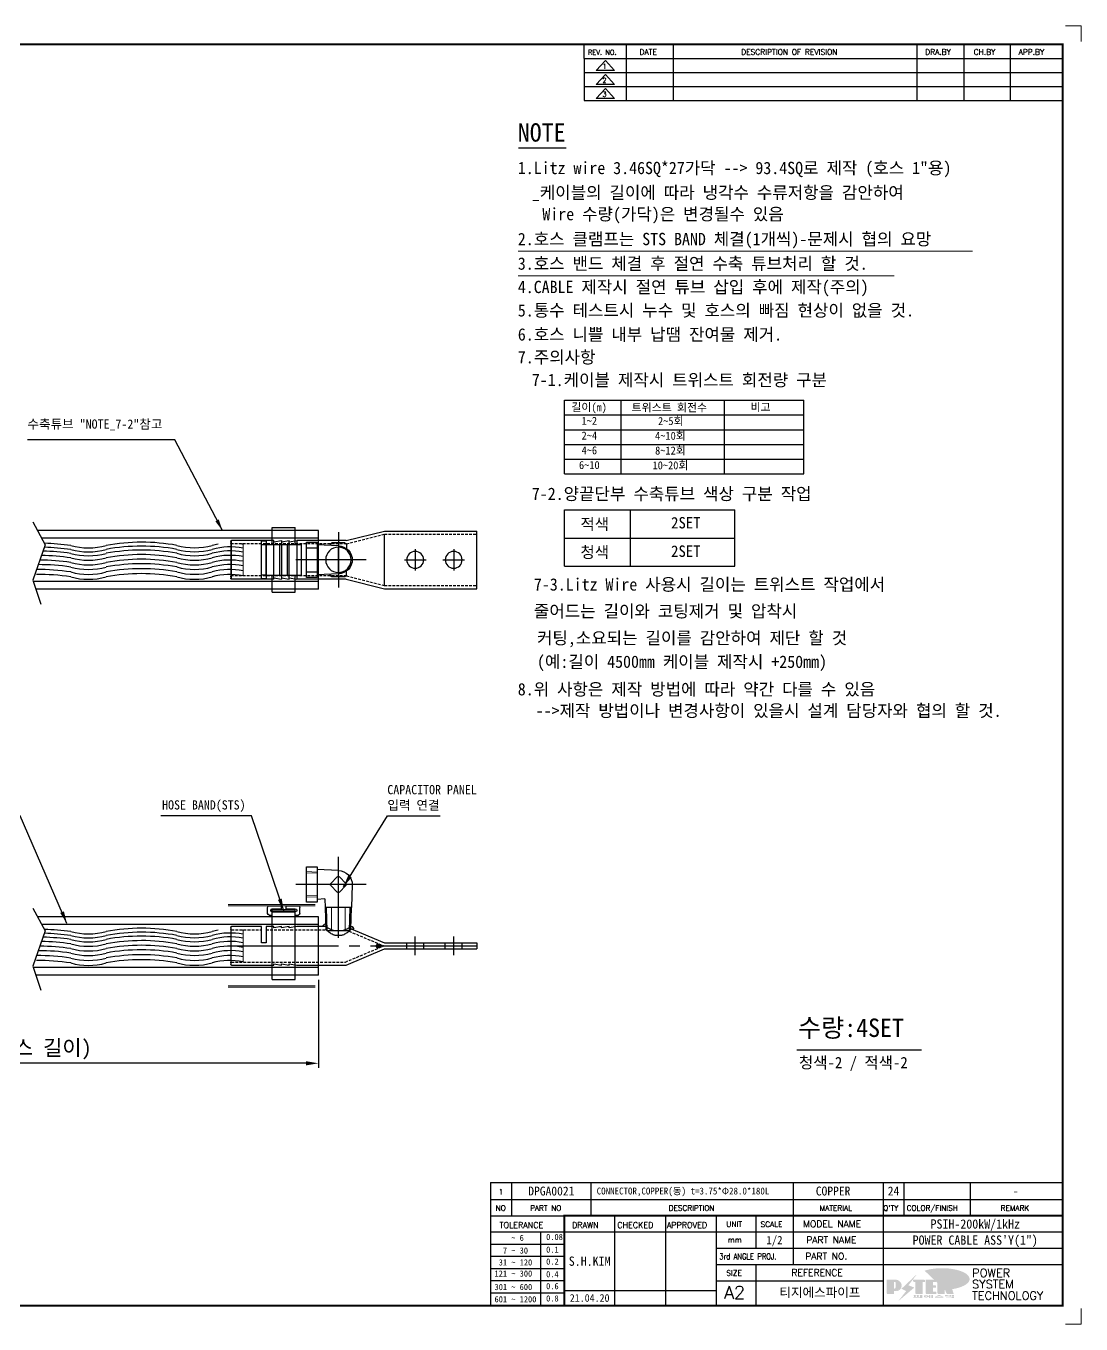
# Model space of a CAD drawing. Header units: millimetres. Extents: x 4969 to 37601, y -771 to 6478.
# Drawn here: x 36915 to 37601, y -771 to 73 of the extents above; entities that cross this region are included whole.
import ezdxf
from ezdxf.enums import TextEntityAlignment as Align

# ---------------------------------------------------------------- set-up
doc = ezdxf.new("R2010")
doc.units = ezdxf.units.MM
doc.header["$LTSCALE"] = 7
doc.header["$MEASUREMENT"] = 0
for name, pattern in [('CENTER1', [13, 10, -1, 1, -1]), ('HIDDEN', [0.375, 0.25, -0.125]), ('HIDDEN2', [4.7625, 3.175, -1.5875]), ('HIDDENX2', [19.05, 12.7, -6.35])]:
    doc.linetypes.add(name, pattern=pattern)
doc.layers.get('0').update_dxf_attribs({"linetype": 'CONTINUOUS'})
doc.layers.get('Defpoints').update_dxf_attribs({"linetype": 'CONTINUOUS'})
for name, color, linetype in [('______', 7, 'CONTINUOUS'), ('CENTER', 1, 'CENTER1'), ('FORMAT-1', 7, 'CONTINUOUS'), ('line', 3, 'CONTINUOUS'), ('THIN', 3, 'CONTINUOUS')]:
    doc.layers.add(name, color=color, linetype=linetype)
doc.styles.add('HAN', font='')
doc.styles.add('RC', font='ROMANC.SHX')
doc.styles.add('ROMANT', font='romant')
doc.styles.add('RT', font='ROMANT.SHX', dxfattribs={"oblique": 15})
doc.styles.get("Standard").update_dxf_attribs({"font": 'ISOCP'})
doc.styles.get('HAN').set_extended_font_data('GulimChe')
doc.dimstyles.new('PS-3', dxfattribs={"dimscale": 3, "dimtxt": 3.2, "dimasz": 2.5, "dimexe": 2, "dimexo": 2.5, "dimgap": 2, "dimtad": 1, "dimtoh": 1, "dimrnd": 0.05, "dimzin": 12, "dimdsep": 46, "dimtxsty": 'Standard', "dimcen": 0, "dimclrt": 2, "dimazin": 3, "dimtfac": 1, "dimtofl": 0, "dimtmove": 0, "dimatfit": 3, "dimfxl": 0, "dimtolj": 1, "dimtzin": 0, "dimarcsym": 0})
doc.dimstyles.new('PSTEK-3', dxfattribs={"dimtxt": 10, "dimasz": 8, "dimexe": 3, "dimexo": 3, "dimgap": 2.5, "dimtad": 1, "dimtoh": 1, "dimdec": 1, "dimrnd": 0.005, "dimdsep": 46, "dimtxsty": 'Standard', "dimcen": 0, "dimclrt": 3, "dimadec": 1, "dimazin": 2, "dimtfac": 1, "dimtdec": 1, "dimtofl": 0, "dimtmove": 0, "dimatfit": 3, "dimfxl": 0, "dimtolj": 1, "dimtzin": 0, "dimarcsym": 0})

# ---------------------------------------------------------------- blocks, each defined once
blk = doc.blocks.new('re2')
at = {"color": 180}
for p, q in [((0, 0), (0, -4.55)), ((6.87, -0.64), (3.86, -3.91)), ((9.88, -3.91), (3.86, -3.91)), ((6.87, -0.64), (9.88, -3.91)), ((13.74, -4.55), (13.74, 0)), ((28.97, -4.55), (28.97, 0)), ((108.25, -4.55), (108.25, 0)), ((123.49, -4.55), (123.49, 0)), ((138.64, -4.55), (138.64, 0)), ((0, -4.55), (155.53, -4.55))]:
    blk.add_line(p, q, dxfattribs=at)
at = {"color": 2, "style": 'RC', "oblique": 15}
blk.add_attdef('REV.NO', text='', height=1.56, dxfattribs=at).set_placement((6.59, -2.56), align=Align.MIDDLE_CENTER)
blk.add_attdef('-1', text='', height=1.56, dxfattribs=at).set_placement((9.37, -1.66), align=Align.MIDDLE_LEFT)
at = {"color": 2, "style": 'HAN'}
for tag, p in [('REV.-DATE', (21.36, -2.28)), ('DRA.BY', (115.87, -2.28)), ('CH.BY', (131.07, -2.28)), ('APP.BY', (147.09, -2.28))]:
    blk.add_attdef(tag, text='', height=2.5, dxfattribs=at).set_placement(p, align=Align.MIDDLE_CENTER)
blk.add_attdef('DESCRIPTION-OF-REVISION', text='', height=2.5, dxfattribs=at).set_placement((31.61, -2.28), align=Align.MIDDLE_LEFT)
blk = doc.blocks.new('new LOGO')
at = {"layer": 'line'}
h = blk.add_hatch(color=1, dxfattribs=at)
h.paths.add_polyline_path([(41.5, 16.4), (54.3, 16.4, 1), (54.3, 82.9), (0, 82.9), (0, -0.1), (41.5, -0.1)])
h.paths.add_polyline_path([(41.5, 27.9), (41.5, 71.9), (43.6, 71.9, -0.414214), (54.6, 60.9), (54.6, 38.9, -0.414214), (43.6, 27.9)], flags=16)
h.paths.add_polyline_path([(214.7, 71.9), (227.5, 71.9), (227.5, 82.9), (159.7, 82.9), (159.7, 71.9), (172.5, 71.9), (172.5, -0.1), (214.7, -0.1)])
h.paths.add_polyline_path([(276, 37.4), (294.8, 37.4), (294.8, 49.1), (276, 49.1), (276, 71.9), (294.8, 71.9), (294.8, 82.9), (234.5, 82.9), (234.5, -0.1), (297, -0.1), (297, 10.9), (276, 10.9)])
h.paths.add_polyline_path([(347.2, 35.2), (359.7, -0.1), (400.5, -0.1), (379.6, 66.8), (399.7, 82.9), (380.6, 82.9), (347.2, 61.6), (347.2, 82.9), (305.5, 82.9), (305.5, -0.1), (347.2, -0.1)])
h = blk.add_hatch(color=250, dxfattribs=at)
h.paths.add_polyline_path([(44.5, 69.4), (46.6, 69.4, -0.129793), (52, 68, 0.221832), (43.6, 71.9), (41.5, 71.9), (41.5, 27.9), (43.6, 27.9, 0.02048), (44.5, 28)], flags=17)
h.paths.add_polyline_path([(44.5, 13.9), (57.3, 13.9, 0.72362), (77.1, 73.9, -0.679777), (54.3, 16.4), (41.5, 16.4), (41.5, -0.1), (3, -0.1), (3, -2.6), (44.5, -2.6)])
h.paths.add_polyline_path([(117.9, 14.2), (71.5, -44.4), (77.1, -39.6), (120.8, 15.6), (92, 28.9), (173.3, 106), (177.5, 111.4), (89.1, 27.6)])
h.paths.add_polyline_path([(162.7, 71.9), (162.7, 69.4), (172.5, 69.4), (172.5, 71.9)], flags=17)
h.paths.add_polyline_path([(217.7, 69.4), (230.5, 69.4), (230.5, 80.4), (227.5, 80.4), (227.5, 71.9), (214.7, 71.9), (214.7, -0.1), (175.5, -0.1), (175.5, -2.6), (217.7, -2.6)])
h.paths.add_polyline_path([(297.8, 46.6), (294.8, 46.6), (294.8, 37.4), (276, 37.4), (276, 10.9), (279, 10.9), (279, 34.9), (297.8, 34.9)])
h.paths.add_polyline_path([(300, 8.4), (297, 8.4), (297, -0.1), (237.5, -0.1), (237.5, -2.6), (300, -2.6)])
h.paths.add_polyline_path([(297.8, 80.4), (294.8, 80.4), (294.8, 71.9), (276, 71.9), (276, 49.1), (279, 49.1), (279, 69.4), (297.8, 69.4)])
h.paths.add_polyline_path([(350.2, 80.4), (347.2, 80.4), (347.2, 61.6), (350.2, 63.5)])
h.paths.add_polyline_path([(350.2, 26.7), (347.2, 35.2), (347.2, -0.1), (308.5, -0.1), (308.5, -2.6), (350.2, -2.6)])
h.paths.add_polyline_path([(402.7, 80.4), (396.5, 80.4), (379.6, 66.8), (400.5, -0.1), (361.8, -0.1), (362.7, -2.6), (403.5, -2.6), (382.6, 64.3)])
blk.add_hatch(color=5, dxfattribs=at).paths.add_polyline_path([(166.3, 35), (131, 49), (180.4, 112.7), (92, 28.9), (120.8, 15.6), (74.4, -43)])
h = blk.add_hatch(color=253, dxfattribs=at)
edge = h.paths.add_edge_path()
edge.add_ellipse((333.9, 86.4), major_axis=(-165.9, 0), ratio=0.39426, start_angle=111.51268, end_angle=334.46902)
edge.add_ellipse((314.1, 81.2), major_axis=(-153.7, 0), ratio=0.40699, start_angle=121.30662, end_angle=327.74369, ccw=False)
edge.add_line((394, 27.8), (394.7, 25.6))
h = blk.add_hatch(color=250, dxfattribs=at)
edge = h.paths.add_edge_path()
edge.add_ellipse((237.8, -17.6), major_axis=(-14.3, 0), ratio=0.526336, start_angle=192.2456, end_angle=269.07481)
edge.add_line((238.1, -10.1), (237.6, -10.1))
edge.add_ellipse((237.8, -17.6), major_axis=(-14.3, 0), ratio=0.526336, start_angle=270.92519, end_angle=449.07481)
edge.add_line((237.6, -25.1), (238.1, -25.1))
edge.add_ellipse((237.8, -17.6), major_axis=(-14.3, 0), ratio=0.526336, start_angle=450.92519, end_angle=527.7544)
edge.add_line((251.7, -19.2), (254.1, -19.2))
edge.add_line((254.1, -19.2), (254.1, -27.1))
edge.add_line((254.1, -27.1), (263.1, -27.1))
edge.add_line((263.1, -27.1), (263.1, -10.1))
edge.add_line((263.1, -10.1), (254.1, -10.1))
edge.add_line((254.1, -10.1), (254.1, -16))
edge.add_line((254.1, -16), (251.7, -16))
h.paths.add_polyline_path([(241, -16.4), (241, -18.7, -1), (234.4, -18.7), (234.4, -16.4, -1)], flags=16)
h.paths.add_polyline_path([(278.2, -10.1), (268.1, -10.1), (268.1, -27.1), (278.2, -27.1)])
h.paths.add_polyline_path([(310.3, -10.1), (310.3, -11.1, -0.157169), (289.3, -17.5), (294, -19.9, 0.128407), (316.3, -15.9, 0.128407), (338.6, -19.9), (343.3, -17.5, -0.157169), (322.2, -11.1), (322.2, -10.1)])
h.paths.add_polyline_path([(342.1, -25.1), (342.1, -22.3), (290.4, -22.3), (290.4, -25.1)])
h.paths.add_polyline_path([(352, -10.1), (352, -16.2, 0.414214), (354, -18.2), (378.7, -18.2), (378.7, -19.6), (390.2, -19.6), (390.2, -10.1), (378.7, -10.1), (378.7, -13.6), (374.7, -13.6), (374.7, -15.1), (378.7, -15.1), (378.7, -16.2), (364.7, -16.2), (364.7, -15.1), (371.2, -15.1), (371.2, -13.6), (364.7, -13.6), (364.7, -12.6), (374.7, -12.6), (374.7, -10.1)])
h.paths.add_polyline_path([(393.8, -10.1), (393.8, -19.6), (405, -19.6), (405, -10.1)])
h.paths.add_polyline_path([(405, -27.1), (405, -20.9), (356.8, -20.9), (356.8, -23), (391.8, -23), (391.8, -27.1)])
h.paths.add_polyline_path([(200.4, -10.1), (200.4, -22.3), (193.2, -22.3), (193.2, -12.6), (196.6, -12.6), (196.6, -10.1), (161, -10.1), (161, -12.6), (164.5, -12.6), (164.5, -22.3), (161, -22.3), (161, -25.1), (200.4, -25.1), (200.4, -27.1), (213.9, -27.1), (213.9, -10.1)])
h.paths.add_polyline_path([(182, -12.6), (175.6, -12.6), (175.6, -22.3), (182, -22.3)], flags=17)
blk = doc.blocks.new('format-2')
at = {"color": 3, "lineweight": 9}
for p, q in [((604, 422), (609, 422)), ((609, 417), (609, 422)), ((609, 5), (609, 0)), ((604, 0), (609, 0))]:
    blk.add_line(p, q, dxfattribs=at)
at = {"color": 180}
for p, q in [((447.47, 411.45), (447.47, 416)), ((461.21, 411.45), (461.21, 416)), ((476.44, 411.45), (476.44, 416)), ((555.72, 411.45), (555.72, 416)), ((570.95, 411.45), (570.95, 416)), ((586.11, 411.45), (586.11, 416)), ((447.47, 411.45), (603, 411.45)), ((417, 40.49), (603, 40.49)), ((417, 40.49), (417, 6)), ((423.79, 40.49), (423.79, 35.21)), ((449.74, 35.21), (449.74, 40.49)), ((515.4, 40.49), (515.4, 35.21)), ((544.61, 40.49), (544.61, 35.21)), ((551.43, 40.49), (551.43, 35.21)), ((572.98, 40.49), (572.98, 35.21)), ((417, 35.21), (440.98, 35.21)), ((457.46, 6), (457.46, 35.21)), ((473.95, 6), (473.95, 35.21)), ((490.44, 6), (490.44, 35.21)), ((503.22, 35.21), (503.22, 24.65)), ((515.4, 35.21), (515.4, 19.37)), ((544.61, 35.21), (544.61, 6)), ((417, 29.93), (440.98, 29.93)), ((433.39, 6.23), (433.39, 29.93)), ((440.98, 29.93), (603, 29.93)), ((417, 25.98), (440.98, 25.98)), ((417, 22.03), (440.98, 22.03)), ((490.44, 24.65), (603, 24.65)), ((417, 18.08), (440.98, 18.08)), ((490.44, 19.37), (603, 19.37)), ((503.22, 19.37), (503.22, 6)), ((417, 14.13), (440.98, 14.13)), ((490.44, 14.09), (544.61, 14.09)), ((417, 10.18), (440.98, 10.18)), ((440.98, 10.95), (490.44, 10.95))]:
    blk.add_line(p, q, dxfattribs=at)
at = {"color": 7, "const_width": 0.7}
blk.add_lwpolyline([(440.98, 6), (440.98, 35.21), (603, 35.21)], dxfattribs=at)
at = {"layer": 'FORMAT-1', "color": 7, "const_width": 0.7}
blk.add_lwpolyline([(18, 6), (18, 416), (603, 416), (603, 6)], close=True, dxfattribs=at)
at = {"xscale": 0.05400000000008731, "yscale": 0.05400000000008731, "zscale": 0.05400000000008731}
blk.add_blockref('new LOGO', (545.79, 9.96), dxfattribs=at)
at = {"color": 2}
for s, height, style, p in [('REV. NO.', 1.56, 'RC', (448.73, 412.65)), ('DATE', 1.788, 'RC', (465.45, 412.64)), ('DESCRIPTION OF REVISION', 1.7875, 'RC', (498.48, 412.64)), ('DRA.BY', 1.788, 'RC', (558.33, 412.64)), ('CH.BY', 1.788, 'RC', (574.09, 412.64)), ('APP.BY', 1.788, 'RC', (588.68, 412.64)), ('NO', 1.742, 'RC', (418.66, 36.83)), ('PART NO', 1.742, 'RC', (429.86, 36.83)), ('DESCRIPTION', 1.7424, 'RC', (474.93, 36.83)), ('MATERIAL', 1.742, 'RC', (524.02, 36.83)), ("Q'TY", 1.742, 'RC', (544.67, 36.83)), ('COLOR/FINISH', 1.7424, 'RC', (552.3, 36.83)), ('REMARK', 1.742, 'RC', (582.87, 36.83)), (' TOLERANCE', 1.9, 'RC', (418.61, 31.22)), ('DRAWN', 1.9, 'RC', (443.5, 31.22)), ('CHECKED', 1.9, 'RC', (458.21, 31.22)), ('APPROVED', 1.9, 'RC', (474.3, 31.22)), ('UNIT', 1.742, 'RC', (493.69, 31.55)), ('SCALE', 1.742, 'RC', (504.82, 31.55)), ('MODEL NAME', 2.178, 'RC', (518.62, 31.46)), ('    ~ 6', 2, 'HAN', (418.3, 27.03)), ('0.08', 2, 'HAN', (435.07, 27.31)), ('mm', 1.742, 'RC', (494.17, 26.56)), ('PART NAME', 2.178, 'RC', (519.67, 26.24)), ('  7 ~ 30', 2, 'HAN', (418.3, 22.91)), ('0.1', 2, 'HAN', (435.07, 23.2)), ('0.2', 2, 'HAN', (435.07, 19.32)), ('PART NO.', 2.178, 'RC', (519.34, 20.96)), ('121 ~ 300', 2, 'HAN', (418.3, 15.42)), (' 31 ~ 120', 2, 'HAN', (418.3, 19.04)), ('0.4', 2, 'HAN', (435.07, 15.2)), ('SIZE', 1.742, 'RC', (493.69, 15.72)), ('REFERENCE', 2.178, 'RC', (514.84, 15.61)), ('301 ~ 600', 2, 'HAN', (418.3, 11.04)), ('0.6', 2, 'HAN', (435.07, 11.32)), ('601 ~ 1200', 2, 'HAN', (418.3, 7.05)), ('0.8', 2, 'HAN', (435.07, 7.33))]:
    blk.add_text(s, height=height, dxfattribs=dict(at, style=style)).set_placement(p)
at = {"color": 2, "style": 'RC', "width": 0.8}
blk.add_text('3rd ANGLE PROJ.', height=2, dxfattribs=at).set_placement((491.37, 20.97))
at = {"style": 'ROMANT'}
for s, p in [('POWER', (573.59, 15.27)), ('SYSTEM', (573.59, 11.63)), ('TECHNOLOGY', (573.59, 7.87))]:
    blk.add_text(s, height=2.7, dxfattribs=at).set_placement(p)
at = {"color": 2, "lineweight": 30, "style": 'RC'}
blk.add_text('A2', height=4.182, dxfattribs=at).set_placement((492.93, 8.17))
at = {"style": 'HAN'}
for tag, height, p in [('MODEL-NAME', 3, (574.6, 32.53)), ('SCALE', 2.7, (509.31, 27.29)), ('PART-NAME', 3, (574.6, 27.29)), ('DRA-BY', 3, (449.22, 20.44)), ('CH-BY', 3, (465.71, 20.44)), ('APP-BY', 3, (482.2, 20.44)), ('PART-NO', 3, (574.6, 22.01)), ('DRA-DATE', 2.5, (449.22, 8.48)), ('CH-DATE', 2.5, (465.71, 8.48)), ('APP-DATE', 2.5, (482.2, 8.48)), ('관련업체명', 3, (524.09, 10.29))]:
    blk.add_attdef(tag, text='', height=height, dxfattribs=at).set_placement(p, align=Align.MIDDLE_CENTER)
blk = doc.blocks.new('*D195')
at = {"color": 0, "lineweight": -2}
for p, q in [((36696.11, -546.67), (36696.11, -604.02)), ((37105.17, -546.67), (37105.17, -604.02)), ((37097.17, -601.02), (36704.11, -601.02))]:
    blk.add_line(p, q, dxfattribs=at)
at = {"color": 0}
for points in [[(36704.11, -599.68), (36704.11, -602.35), (36696.11, -601.02)], [(37097.17, -599.68), (37097.17, -602.35), (37105.17, -601.02)]]:
    blk.add_solid(points, dxfattribs=at)
at = {"layer": 'Defpoints', "color": 0}
for p in [(36696.11, -543.67), (37105.17, -543.67), (36696.11, -601.02)]:
    blk.add_point(p, dxfattribs=at)
at = {"color": 2, "insert": (36903.14, -592.23), "char_height": 10, "attachment_point": 5}
blk.add_mtext('\\A1;2500MM({\\fGulimChe|b0|i0|c129|p49;호스 길이)}', dxfattribs=at)
blk = doc.blocks.new('4EWTW4S5EYVRD5Y')
for p, q in [((1901.73, -2275.85), (1901.73, -2264.85)), ((1916.73, -2264.85), (1901.73, -2264.85)), ((1916.73, -2275.85), (1916.73, -2264.85)), ((1897.73, -2295.85), (1897.73, -2275.85)), ((1920.73, -2275.85), (1897.73, -2275.85)), ((1906.73, -2295.85), (1906.73, -2275.85)), ((1911.73, -2295.85), (1911.73, -2275.85)), ((1920.73, -2295.85), (1920.73, -2275.85)), ((1920.73, -2295.85), (1897.73, -2295.85)), ((1901.73, -2306.85), (1901.73, -2295.85)), ((1916.73, -2306.85), (1916.73, -2295.85)), ((1916.73, -2306.85), (1901.73, -2306.85))]:
    blk.add_line(p, q)
blk = doc.blocks.new('3ARC3A4TRC3E4T')
for p, q in [((1898.73, -2403.85), (1898.73, -2399.85)), ((1907.73, -2398.85), (1899.73, -2398.85)), ((1901.73, -2404.85), (1899.73, -2404.85)), ((1900.73, -2401.85), (1900.73, -2401.85)), ((1907.73, -2400.85), (1901.73, -2400.85)), ((1916.73, -2401.35), (1901.73, -2401.35)), ((1901.73, -2402.35), (1901.73, -2401.35)), ((1916.73, -2402.35), (1901.73, -2402.35)), ((1916.73, -2402.85), (1901.73, -2402.85)), ((1901.73, -2404.85), (1901.73, -2402.85)), ((1901.73, -2446.85), (1901.73, -2404.85)), ((1907.73, -2400.85), (1907.73, -2398.85)), ((1918.73, -2398.85), (1910.73, -2398.85)), ((1910.73, -2400.85), (1910.73, -2398.85)), ((1916.73, -2400.85), (1910.73, -2400.85)), ((1916.73, -2402.35), (1916.73, -2401.35)), ((1916.73, -2404.85), (1916.73, -2402.85)), ((1916.73, -2446.85), (1916.73, -2404.85)), ((1918.73, -2404.85), (1916.73, -2404.85)), ((1917.73, -2401.85), (1917.73, -2401.85)), ((1919.73, -2403.85), (1919.73, -2399.85)), ((1916.73, -2446.85), (1901.73, -2446.85))]:
    blk.add_line(p, q)
for centre, start, end in [((1899.73, -2399.85), 90, 180), ((1899.73, -2403.85), 180, 270), ((1901.73, -2401.85), 90, 180), ((1901.73, -2401.85), 180, 270), ((1916.73, -2401.85), 0, 90), ((1916.73, -2401.85), 270, 0), ((1918.73, -2399.85), 0, 90), ((1918.73, -2403.85), 270, 0)]:
    blk.add_arc(centre, 1, start, end)
blk = doc.blocks.new('no2')
at = {"color": 180}
for p, q in [((0, 5.5), (0, 0)), ((0, 5.5), (186, 5.5)), ((6.79, 5.5), (6.79, 0)), ((32.74, 0.11), (32.74, 5.5)), ((98.4, 5.5), (98.4, 0)), ((127.61, 5.5), (127.61, 0)), ((134.43, 5.5), (134.43, 0)), ((155.98, 5.5), (155.98, 0))]:
    blk.add_line(p, q, dxfattribs=at)
at = {"color": 2, "style": 'HAN'}
for tag, p in [('PART-NO', (19.76, 2.75)), ("Q'TY", (131.02, 2.75)), ('COLOR/FINISH', (145.2, 2.75)), ('MATERIAL', (111.38, 2.75)), ('REMARK', (170.76, 2.75))]:
    blk.add_attdef(tag, text='', height=2.9, dxfattribs=at).set_placement(p, align=Align.MIDDLE_CENTER)
blk.add_attdef('DESCRIPTION', text='', height=2.9, dxfattribs=at).set_placement((34.51, 2.75), align=Align.MIDDLE_LEFT)
at = {"color": 2, "style": 'RT', "oblique": 15}
blk.add_attdef('NO', text='', height=1.74, dxfattribs=at).set_placement((3.38, 2.51), align=Align.MIDDLE_CENTER)
blk = doc.blocks.new('A$C4E333BA4')
at = {"color": 1, "linetype": 'CENTER1'}
for p, q in [((0, 17.97), (0, -17.97)), ((-17.97, 0), (27.64, 0))]:
    blk.add_line(p, q, dxfattribs=at)
at = {"color": 2, "linetype": 'HIDDEN2', "lineweight": 0}
for p, q in [((20.69, 8.33), (13.69, 8.11)), ((20.69, 7.47), (13.69, 7.26)), ((20.69, -7.48), (13.69, -7.26)), ((20.69, -8.33), (13.69, -8.11))]:
    blk.add_line(p, q, dxfattribs=at)
at = {"layer": '______', "color": 30}
for p, q in [((-5.24, 10), (-5.24, 7.32)), ((-4.24, 11), (4.24, 11)), ((0, 9), (13.69, 9.66)), ((5.24, 10), (5.24, 9.25)), ((-5.24, -10), (-5.24, -7.32)), ((-4.24, -11), (4.24, -11)), ((0, -9), (13.69, -9.66)), ((5.24, -10), (5.24, -9.25))]:
    blk.add_line(p, q, dxfattribs=at)
blk.add_lwpolyline([(20.69, -11.5), (20.69, 11.5), (13.69, 11.5), (13.69, -11.5)], close=True, dxfattribs=at)
for centre, radius, start, end in [((0, 0), 9, 90, 182.29744), ((-4.24, 10), 1, 90, 180), ((4.24, 10), 1, 0, 90), ((0, 0), 9, 177.70256, 270), ((-4.24, -10), 1, 180, 270), ((4.24, -10), 1, 270, 0)]:
    blk.add_arc(centre, radius, start, end, dxfattribs=at)
blk = doc.blocks.new('A$C1FE90A1E')
at = {"color": 6}
for p, q in [((-15, -18.75), (-15, 18.75)), ((45, 18.75), (-15, 18.75)), ((70, 12.5), (45, 18.75)), ((45, -16.75), (45, 16.75)), ((70, 12.5), (102, 12.5)), ((102, 12.5), (102, -12.5)), ((107, 11.75), (102, 12.5)), ((107, -12.5), (107, 12.5)), ((112, 11.75), (107, 12.5)), ((117, 11.75), (112, 12.5)), ((112, 12.5), (112, -12.5)), ((117, -12.5), (117, 12.5)), ((117, 12.5), (144.5, 12.5)), ((122, 12.05), (122, -12.05)), ((122, 12.05), (125, 12.05)), ((125, 9.92), (122, 9.92)), ((125, -12.05), (125, 12.05)), ((144.5, -12.5), (144.5, 12.5)), ((145, 12), (145, -12)), ((70, -12.5), (45, -18.75)), ((70, -12.5), (102, -12.5)), ((107, -11.75), (102, -12.5)), ((112, -11.75), (107, -12.5)), ((117, -11.75), (112, -12.5)), ((117, -12.5), (144.5, -12.5)), ((122, -9.92), (125, -9.92)), ((125, -12.05), (122, -12.05)), ((45, -18.75), (-15, -18.75))]:
    blk.add_line(p, q, dxfattribs=at)
at = {"color": 2, "linetype": 'HIDDEN'}
for p, q in [((45, 16.75), (-15, 16.75)), ((69.75, 10.5), (45, 16.75)), ((69.75, 10.5), (144.5, 10.5)), ((45, -16.75), (-15, -16.75)), ((69.75, -10.5), (45, -16.75)), ((69.75, -10.5), (144.5, -10.5))]:
    blk.add_line(p, q, dxfattribs=at)
at = {"color": 1, "linetype": 'CENTER1'}
for p, q in [((7, 0), (-7, 0)), ((0, 7), (0, -7)), ((32, 0), (18, 0)), ((25, 7), (25, -7)), ((75, -8), (75, 8)), ((67, 0), (83, 0))]:
    blk.add_line(p, q, dxfattribs=at)
at = {"color": 6}
for centre, radius in [((0, 0), 5.5), ((25, 0), 5.5), ((75, 0), 8.25)]:
    blk.add_circle(centre, radius, dxfattribs=at)
for centre, start, end in [((144.5, 12), 0, 90), ((144.5, 11), 270, 0), ((144.5, -11), 0, 90), ((144.5, -12), 270, 0)]:
    blk.add_arc(centre, 0.5, start, end, dxfattribs=at)
blk.add_blockref('A$C4E333BA4', (75, 0))
blk = doc.blocks.new('A$C6DE16E48')
at = {"color": 1, "linetype": 'CENTER1'}
for p, q in [((0, -4.66), (0, 47.97)), ((-17.97, 30), (27.62, 30))]:
    blk.add_line(p, q, dxfattribs=at)
at = {"color": 2, "linetype": 'HIDDEN2', "lineweight": 0}
for p, q in [((20.69, 38.33), (13.69, 38.11)), ((20.69, 37.47), (13.69, 37.26)), ((20.69, 22.52), (13.69, 22.74)), ((20.69, 21.67), (13.69, 21.89)), ((-4.5, 0), (-4.5, 15)), ((4.5, 0), (4.5, 15))]:
    blk.add_line(p, q, dxfattribs=at)
at = {"layer": '______', "color": 30}
for p, q in [((0, 39), (13.69, 39.66)), ((-9, 30), (-8.54, 15)), ((8.71, 20.58), (8.54, 15)), ((8.71, 20.58), (13.69, 20.34)), ((-8.54, 15), (8.54, 15)), ((-7.67, 14.5), (-8.52, 14.5)), ((7.67, 14.5), (8.52, 14.5))]:
    blk.add_line(p, q, dxfattribs=at)
blk.add_lwpolyline([(4.95, 30.71), (0.71, 34.95, 0.414214), (-0.71, 34.95), (-4.95, 30.71, 0.414214), (-4.95, 29.29), (-0.71, 25.05, 0.414214), (0.71, 25.05), (4.95, 29.29, 0.414214)], format="xyb", close=True, dxfattribs=at)
blk.add_lwpolyline([(20.69, 18.5), (20.69, 41.5), (13.69, 41.5), (13.69, 18.5)], close=True, dxfattribs=at)
blk.add_lwpolyline([(8.54, 15), (8.16, 0.88), (7.28, 0), (-7.28, 0), (-8.16, 0.88), (-8.54, 15)], dxfattribs=at)
blk.add_arc((0, 30), 9, 90, 182.29744, dxfattribs=at)
at = {"layer": 'CENTER'}
blk.add_line((0, -0.27), (0, 15), dxfattribs=at)
at = {"layer": 'THIN'}
for points in [[(-7.28, 0), (-7.67, 14.5), (-8.54, 15)], [(7.28, 0), (7.67, 14.5), (8.54, 15)]]:
    blk.add_lwpolyline(points, dxfattribs=at)
blk = doc.blocks.new('A$C36347034')
h = blk.add_hatch(color=256)
h.dxf.hatch_style = 1
h.paths.add_polyline_path([(83.25, 16.27), (83.21, 14.5), (84.97, 14.5, 0.406381)])
h.paths.add_polyline_path([(66.79, 14.73, 0.527496), (65.39, 12.56), (66.83, 13.17)])
h = blk.add_hatch(color=256)
h.dxf.hatch_style = 1
h.paths.add_polyline_path([(49.11, 3.56), (45.4, 2), (50.26, 2, 0.328095)])
h.paths.add_polyline_path([(50.26, 2), (45.4, 2), (49.11, 0.44, 0.328095)])
at = {"color": 6}
for p, q in [((68.18, 13.74), (45, 4)), ((67, 13.24), (67, 12.5)), ((83, 12.5), (83, 14.5)), ((83, 14.5), (102, 14.5)), ((102, 14.5), (107, 13.75)), ((107, 13.75), (107, 14.5)), ((107, 14.5), (112, 13.75)), ((112, 13.75), (112, 14.5)), ((112, 14.5), (117, 13.75)), ((117, 13.75), (117, 14.5)), ((117, 14.5), (122, 14.5)), ((122, 14.5), (122, 12.5)), ((122, 12.5), (122, 4)), ((125, 12.5), (125, 14.5)), ((125, 14.5), (144.5, 14.5)), ((125, 4), (125, 12.5)), ((145, 14), (145, 13)), ((145, 13), (145, -9)), ((45, 4), (-15, 4)), ((-15, 4), (-15, 0)), ((45, 0), (-15, 0)), ((70, -10.5), (45, 0)), ((122, 4), (125, 4)), ((102, -10.5), (70, -10.5)), ((107, -9.75), (102, -10.5)), ((112, -9.75), (107, -10.5)), ((107, -10.5), (107, -9.75)), ((117, -9.75), (112, -10.5)), ((112, -10.5), (112, -9.75)), ((117, -10.5), (117, -9.75)), ((144.5, -10.5), (117, -10.5)), ((145, -9), (145, -10))]:
    blk.add_line(p, q, dxfattribs=at)
at = {"color": 2, "linetype": 'HIDDEN'}
for p, q in [((68.13, 11.55), (45.4, 2)), ((122, 12.5), (83, 12.5)), ((144.5, 12.5), (125, 12.5)), ((70.4, -8.5), (45.4, 2)), ((144.5, -8.5), (70.4, -8.5))]:
    blk.add_line(p, q, dxfattribs=at)
at = {"color": 1, "linetype": 'CENTER1'}
for p, q in [((145, 2), (-15, 2)), ((0, -4), (0, 8)), ((25, -4), (25, 8))]:
    blk.add_line(p, q, dxfattribs=at)
at = {"color": 2, "linetype": 'HIDDENX2'}
for p, q in [((-5.5, 0), (-5.5, 4)), ((5.5, 0), (5.5, 4)), ((19.5, 0), (19.5, 4)), ((30.5, 0), (30.5, 4))]:
    blk.add_line(p, q, dxfattribs=at)
for centre, radius, start, end in [((66.83, 13.17), 1.57, 91.53645, 202.78241), ((83.21, 14.5), 1.77, 0, 88.46355), ((48.63, 2), 1.63, 287.34241, 72.65759)]:
    blk.add_arc(centre, radius, start, end)
at = {"color": 6}
for centre, start, end in [((144.5, 14), 0, 90), ((144.5, 13), 270, 0), ((144.5, -9), 0, 90), ((144.5, -10), 270, 0)]:
    blk.add_arc(centre, 0.5, start, end, dxfattribs=at)
for points, knots in [([(67, 12.5), (67, 12.5), (67.19, 12.34), (67.87, 11.76), (68.36, 11.35), (69.47, 10.48), (70.18, 9.96), (71.34, 9.31), (71.75, 9.11), (72.6, 8.83), (73.04, 8.74), (75, 8.74)], [3.224139, 3.224139, 3.224139, 3.224139, 3.485412, 3.485412, 3.746685, 3.746685, 4.022768, 4.022768, 4.16081, 4.16081, 4.298851, 4.298851, 4.298851, 4.298851]), ([(75, 11.93), (72.64, 11.93), (71.76, 12.1), (70.18, 12.65), (69.47, 13), (68.65, 13.46), (68.4, 13.6), (68.18, 13.74)], [0, 0, 0, 0, 0.2574055, 0.2574055, 0.5148111, 0.5148111, 0.6322202, 0.6322202, 0.6322202, 0.6322202]), ([(83, 14.5), (83, 14.5), (82.82, 14.38), (82.15, 13.94), (81.65, 13.62), (80.53, 13), (79.82, 12.65), (78.24, 12.1), (77.36, 11.93), (75, 11.93)], [3.069374, 3.069374, 3.069374, 3.069374, 3.323531, 3.323531, 3.577688, 3.577688, 3.835093, 3.835093, 4.092499, 4.092499, 4.092499, 4.092499]), ([(75, 8.74), (76.96, 8.74), (77.4, 8.83), (78.25, 9.11), (78.66, 9.31), (79.82, 9.96), (80.53, 10.48), (81.64, 11.35), (82.13, 11.76), (82.81, 12.34), (83, 12.5), (83, 12.5)], [0, 0, 0, 0, 0.138042, 0.138042, 0.276083, 0.276083, 0.552167, 0.552167, 0.81344, 0.81344, 1.074713, 1.074713, 1.074713, 1.074713])]:
    blk.add_open_spline(points, degree=3, knots=knots, dxfattribs=at)
blk.add_blockref('A$C6DE16E48', (75, 11.93))

msp = doc.modelspace()

# ---------------------------------------------------------------- linework, layer by layer
for p, q in [((37235.188, -5.702), (37266.312, -5.702)), ((37265.171, -169.843), (37420.791, -169.843)), ((37265.171, -217.843), (37265.171, -169.843)), ((37302.157, -217.843), (37302.157, -169.843)), ((37369.284, -217.843), (37369.284, -169.843)), ((37420.791, -217.843), (37420.791, -169.843)), ((37265.171, -179.443), (37420.791, -179.443)), ((37265.171, -189.043), (37420.791, -189.043)), ((37265.171, -198.643), (37420.791, -198.643)), ((37265.171, -208.243), (37420.791, -208.243)), ((37265.171, -217.843), (37420.791, -217.843)), ((37265.171, -241.236), (37375.916, -241.236)), ((37265.171, -277.716), (37265.171, -241.236)), ((37308.106, -277.716), (37308.106, -241.236)), ((37375.916, -277.716), (37375.916, -241.236)), ((37265.171, -259.476), (37375.916, -259.476)), ((37265.171, -277.716), (37375.916, -277.716)), ((37416.365, -592.234), (37497.468, -592.234))]:
    msp.add_line(p, q)
at = {"lineweight": 0}
for p, q in [((37235.014, -72.934), (37530.477, -72.934)), ((37235.014, -89.058), (37479.656, -89.058)), ((37056.167, -284.026), (37056.167, -263.567)), ((37056.167, -535.033), (37056.167, -514.573))]:
    msp.add_line(p, q, dxfattribs=at)
at = {"color": 4}
for p, q in [((37105.155, -254.668), (36922.485, -254.668)), ((37105.157, -259.668), (36925.198, -259.668)), ((37105.167, -292.668), (37105.155, -254.668)), ((37105.165, -287.668), (36919.738, -287.668)), ((37105.167, -292.668), (36921.436, -292.668)), ((37105.155, -505.674), (36922.485, -505.674)), ((37105.167, -543.674), (37105.155, -505.674)), ((37105.157, -510.674), (36925.198, -510.674)), ((37105.165, -538.674), (36919.738, -538.674)), ((37105.167, -543.674), (36921.436, -543.674))]:
    msp.add_line(p, q, dxfattribs=at)
at = {"color": 5, "lineweight": 0}
for p, q in [((37103.047, -497.738), (37046.42, -497.738)), ((37103.047, -498.738), (37046.42, -498.738)), ((37103.047, -550.611), (37046.42, -550.611)), ((37103.047, -551.611), (37046.42, -551.611))]:
    msp.add_line(p, q, dxfattribs=at)
for points in [[(36919.43, -249.037), (36927.519, -263.946), (36919.439, -286.784), (36924.733, -302.381)], [(36919.43, -500.044), (36927.519, -514.952), (36919.439, -537.791), (36924.733, -553.388)]]:
    msp.add_lwpolyline(points)
for centre, radius, start, end in [((36920.258, -450.76, 3682.665), 182.859, 82.502888, 88.173336), ((36918.885, -467.291, 1841.332), 204.531, 82.914213, 87.734095), ((36918.887, -469.859, 1841.332), 204.531, 82.914213, 87.734095), ((36955.634, -222.716, 1841.332), 43.171, 254.52415, 285.47585), ((36955.637, -225.283, 1841.332), 43.171, 254.52415, 285.47585), ((36955.637, -227.857, 1841.332), 43.171, 254.52415, 285.47585), ((36990.228, -389.357, 1841.332), 127.146, 79.641788, 100.456005), ((36990.231, -391.924, 1841.332), 127.146, 79.641788, 100.456005), ((36990.124, -395.283, 1841.332), 127.938, 79.658016, 100.341984), ((37024.609, -222.677, 1841.332), 43.171, 254.52415, 285.47585), ((37024.611, -225.244, 1841.332), 43.171, 254.52415, 285.47585), ((37024.611, -227.818, 1841.332), 43.171, 254.52415, 285.47585), ((37047.648, -305.889, 1841.332), 43.171, 100.332547, 105.47585), ((37047.65, -308.457, 1841.332), 43.171, 78.622397, 105.47585), ((37047.65, -311.03, 1841.332), 43.171, 78.622397, 105.47585), ((37047.648, -305.889, 1841.332), 43.171, 78.61937, 79.667453), ((36923.451, -413.983, 3682.665), 137.193, 81.336501, 90.199215), ((36922.582, -422.789, 3682.665), 148.963, 81.687734, 89.446531), ((36921.507, -434.983, 3682.665), 164.197, 82.085253, 88.751283), ((36955.637, -230.743, 1841.332), 43.171, 254.52415, 285.47585), ((36955.637, -233.785, 1841.332), 43.171, 254.52415, 285.47585), ((36955.637, -236.749, 1841.332), 43.171, 254.52415, 285.47585), ((36990.231, -397.384, 1841.332), 127.146, 79.641788, 100.456005), ((36990.231, -400.426, 1841.332), 127.146, 79.641788, 100.456005), ((36990.124, -404.175, 1841.332), 127.938, 79.658016, 100.341984), ((37024.611, -230.704, 1841.332), 43.171, 254.52415, 285.47585), ((37024.611, -233.746, 1841.332), 43.171, 254.52415, 285.47585), ((37024.611, -236.71, 1841.332), 43.171, 254.52415, 285.47585), ((37047.65, -313.916, 1841.332), 43.171, 78.622397, 105.47585), ((37047.65, -316.958, 1841.332), 43.171, 78.622397, 105.47585), ((37047.65, -319.922, 1841.332), 43.171, 78.622397, 105.47585), ((36924.204, -410.115, 1461.366), 126.907, 80.990548, 91.089379), ((36924.244, -406.906, 2201.799), 126.907, 80.990548, 91.089379), ((36955.597, -243.168, 360.466), 43.171, 254.52415, 285.47585), ((36955.637, -239.959, 1100.899), 43.171, 254.52415, 285.47585), ((36990.084, -410.594, 360.466), 127.938, 79.658016, 100.341984), ((36990.124, -407.385, 1100.899), 127.938, 79.658016, 100.341984), ((37024.571, -243.129, 360.466), 43.171, 254.52415, 285.47585), ((37024.611, -239.92, 1100.899), 43.171, 254.52415, 285.47585), ((37047.61, -326.341, 360.466), 43.171, 78.568374, 105.47585), ((37047.65, -323.132, 1100.899), 43.171, 78.622397, 105.47585), ((36918.885, -718.298, 1841.332), 204.531, 82.914213, 87.734095), ((36990.228, -640.363, 1841.332), 127.146, 79.641788, 100.456005), ((37047.648, -556.896, 1841.332), 43.171, 100.332547, 105.47585), ((37047.648, -556.896, 1841.332), 43.171, 78.61937, 79.667453), ((36921.507, -685.989, 3682.665), 164.197, 82.085253, 88.751283), ((36920.258, -701.766, 3682.665), 182.859, 82.502888, 88.173336), ((36918.887, -720.865, 1841.332), 204.531, 82.914213, 87.734095), ((36955.634, -473.723, 1841.332), 43.171, 254.52415, 285.47585), ((36955.637, -476.29, 1841.332), 43.171, 254.52415, 285.47585), ((36955.637, -478.864, 1841.332), 43.171, 254.52415, 285.47585), ((36990.231, -642.931, 1841.332), 127.146, 79.641788, 100.456005), ((36990.124, -646.29, 1841.332), 127.938, 79.658016, 100.341984), ((36990.231, -648.391, 1841.332), 127.146, 79.641788, 100.456005), ((37024.609, -473.683, 1841.332), 43.171, 254.52415, 285.47585), ((37024.611, -476.251, 1841.332), 43.171, 254.52415, 285.47585), ((37024.611, -478.825, 1841.332), 43.171, 254.52415, 285.47585), ((37047.65, -559.463, 1841.332), 43.171, 78.622397, 105.47585), ((37047.65, -562.037, 1841.332), 43.171, 78.622397, 105.47585), ((37047.65, -564.923, 1841.332), 43.171, 78.622397, 105.47585), ((36924.244, -657.913, 2201.799), 126.907, 80.990548, 91.089379), ((36923.451, -664.99, 3682.665), 137.193, 81.336501, 90.199215), ((36922.582, -673.796, 3682.665), 148.963, 81.687734, 89.446531), ((36955.637, -481.75, 1841.332), 43.171, 254.52415, 285.47585), ((36955.637, -484.792, 1841.332), 43.171, 254.52415, 285.47585), ((36955.637, -487.756, 1841.332), 43.171, 254.52415, 285.47585), ((36990.231, -651.433, 1841.332), 127.146, 79.641788, 100.456005), ((36990.124, -655.182, 1841.332), 127.938, 79.658016, 100.341984), ((36990.124, -658.392, 1100.899), 127.938, 79.658016, 100.341984), ((37024.611, -481.711, 1841.332), 43.171, 254.52415, 285.47585), ((37024.611, -484.753, 1841.332), 43.171, 254.52415, 285.47585), ((37024.611, -487.717, 1841.332), 43.171, 254.52415, 285.47585), ((37047.65, -567.965, 1841.332), 43.171, 78.622397, 105.47585), ((37047.65, -570.929, 1841.332), 43.171, 78.622397, 105.47585), ((37047.65, -574.139, 1100.899), 43.171, 78.622397, 105.47585), ((36924.204, -661.122, 1461.366), 126.907, 80.990548, 91.089379), ((36955.597, -494.175, 360.466), 43.171, 254.52415, 285.47585), ((36955.637, -490.966, 1100.899), 43.171, 254.52415, 285.47585), ((36990.084, -661.601, 360.466), 127.938, 79.658016, 100.341984), ((37024.571, -494.136, 360.466), 43.171, 254.52415, 285.47585), ((37024.611, -490.926, 1100.899), 43.171, 254.52415, 285.47585), ((37047.61, -577.348, 360.466), 43.171, 78.568374, 105.47585)]:
    msp.add_arc(centre, radius, start, end)

# ---------------------------------------------------------------- block references
at = {"xscale": 2, "yscale": 2, "zscale": 2}
msp.add_blockref('format-2', (36383.122, -770.544), dxfattribs=at).add_auto_attribs({'관련업체명': '티지에스파이프', 'SCALE': '1/2', 'PART-NAME': 'POWER CABLE ASS\'Y(1")', 'MODEL-NAME': 'PSIH-200kW/1kHz', 'DRA-BY': 'S.H.KIM', 'DRA-DATE': '21.04.20'})
ref = msp.add_blockref('re2', (37278.053, 52.356), dxfattribs=dict(xscale=2, yscale=2, zscale=2))
ref.add_attrib('REV.NO', '1', dxfattribs={"color": 2, "height": 3.12, "style": 'RC'}).set_placement((37291.23, 47.241), align=Align.MIDDLE_CENTER)
ref = msp.add_blockref('re2', (37278.053, 43.256), dxfattribs=dict(xscale=2, yscale=2, zscale=2))
ref.add_attrib('REV.NO', '2', dxfattribs={"color": 2, "height": 3.12, "style": 'RC'}).set_placement((37291.23, 38.141), align=Align.MIDDLE_CENTER)
ref = msp.add_blockref('re2', (37278.053, 34.156), dxfattribs=dict(xscale=2, yscale=2, zscale=2))
ref.add_attrib('REV.NO', '3', dxfattribs={"color": 2, "height": 3.12, "style": 'RC'}).set_placement((37291.23, 29.041), align=Align.MIDDLE_CENTER)
at = {"lineweight": 0, "xscale": -1}
for name, p in [('4EWTW4S5EYVRD5Y', (38991.897, 2012.185)), ('3ARC3A4TRC3E4T', (38991.897, 1900.239))]:
    msp.add_blockref(name, p, dxfattribs=at)
at = {"xscale": -1}
for name, p in [('A$C1FE90A1E', (37193.155, -273.668)), ('A$C36347034', (37193.155, -526.674))]:
    msp.add_blockref(name, p, dxfattribs=at)
ref = msp.add_blockref('no2', (37217.122, -689.555), dxfattribs=dict(xscale=2, yscale=2, zscale=2))
ref.add_attrib('REMARK', '-', dxfattribs={"color": 2, "height": 5.8, "style": 'HAN'}).set_placement((37558.632, -684.055), align=Align.MIDDLE_CENTER)
ref.add_attrib("Q'TY", '24', dxfattribs={"color": 2, "height": 5.8, "style": 'HAN'}).set_placement((37479.163, -684.055), align=Align.MIDDLE_CENTER)
ref.add_attrib('MATERIAL', 'COPPER', dxfattribs={"color": 2, "height": 5.8, "style": 'HAN'}).set_placement((37439.872, -684.055), align=Align.MIDDLE_CENTER)
ref.add_attrib('DESCRIPTION', 'CONNECTOR,COPPER(동) t=3.75*Φ28.0*180L', dxfattribs={"color": 2, "height": 4.5, "style": 'HAN'}).set_placement((37286.138, -684.055), align=Align.MIDDLE_LEFT)
ref.add_attrib('PART-NO', 'DPGA0021', dxfattribs={"color": 2, "height": 5.8, "style": 'HAN'}).set_placement((37256.651, -684.055), align=Align.MIDDLE_CENTER)
ref.add_attrib('NO', '1', dxfattribs={"color": 2, "height": 3.48, "style": 'RT'}).set_placement((37223.891, -684.542), align=Align.MIDDLE_CENTER)

# ---------------------------------------------------------------- texts
at = {"color": 2, "style": 'HAN'}
for s, height, p in [('NOTE', 12, (37234.846, -1.773)), ('1.Litz wire 3.46SQ*27가닥 --> 93.4SQ로 제작 (호스 1"용)', 8, (37234.846, -22.863)), ('_케이블의 길이에 따라 냉각수 수류저항을 감안하여 ', 8, (37243.971, -38.863)), ('Wire 수량(가닥)은 변경될수 있음', 8, (37250.815, -52.863)), ('2.호스 클램프는 STS BAND 체결(1개씩)-문제시 협의 요망', 8, (37234.846, -69.075)), ('3.호스 밴드 체결 후 절연 수축 튜브처리 할 것.', 8, (37234.846, -85.018)), ('4.CABLE 제작시 절연 튜브 삽입 후에 제작(주의)', 8, (37234.846, -100.245)), ('5.통수 테스트시 누수 및 호스의 빠짐 현상이 없을 것.', 8, (37234.846, -115.444)), ('6.호스 니쁠 내부 납땜 잔여물 제거.', 8, (37234.846, -131.092)), ('7.주의사항', 8, (37234.846, -145.908)), ('7-1.케이블 제작시 트위스트 회전량 구분', 8, (37243.971, -160.701)), ('수축튜브 "NOTE_7-2"참고', 6, (36915.924, -188.389, 1841.332)), ('7-2.양끝단부 수축튜브 색상 구분 작업', 8, (37243.971, -234.713)), ('7-3.Litz Wire 사용시 길이는 트위스트 작업에서', 8, (37245.322, -293.67)), ('줄어드는 길이와 코팅제거 및 압착시 ', 8, (37245.322, -311.015)), ('커팅,소요되는 길이를 감안하여 제단 할 것', 8, (37247.317, -328.448)), ('(예:길이 4500mm 케이블 제작시 +250mm)', 8, (37247.317, -343.897)), ('8.위 사항은 제작 방법에 따라 약간 다를 수 있음', 8, (37234.832, -361.796)), ('-->제작 방법이나 변경사항이 있을시 설계 담당자와 협의 할 것.', 8, (37246.468, -375.731)), ('CAPACITOR PANEL', 6, (37150.003, -426.079)), ('HOSE BAND(STS)', 6, (37003.539, -435.997)), ('입력 연결', 6, (37150.003, -436.149)), ('수량:4SET', 12, (37417.023, -583.907)), ('청색-2 / 적색-2', 7.41565, (37417.661, -604.259))]:
    msp.add_text(s, height=height, dxfattribs=at).set_placement(p)
for s, height, p in [('길이(m)', 5.204, (37281.2, -174.736)), ('트위스트 회전수', 5.204, (37333.39, -174.548)), ('비고', 5.204, (37392.724, -174.249)), ('1~2', 5.204, (37281.344, -183.283)), ('2~5회', 5.204, (37334.34, -183.283)), ('2~4', 5.204, (37281.344, -192.883)), ('4~10회', 5.204, (37334.123, -192.883)), ('4~6', 5.204, (37281.344, -202.483)), ('8~12회', 5.204, (37334.123, -202.483)), ('6~10', 5.204, (37281.344, -212.083)), ('10~20회', 5.204, (37334.123, -212.083)), ('적색', 7.4157, (37284.904, -250.344)), ('2SET', 7.4157, (37344.116, -249.529)), ('청색', 7.4157, (37284.904, -268.584)), ('2SET', 7.4157, (37344.116, -268.023))]:
    msp.add_text(s, height=height, dxfattribs=at).set_placement(p, align=Align.MIDDLE)

# ---------------------------------------------------------------- dimensions: what is measured, and where the dimension line sits
dim = msp.add_linear_dim(base=(36696.11, -601.018), p1=(37105.167, -543.674), p2=(36696.11, -543.674), angle=180, text='2500MM({\\fGulimChe|b0|i0|c129|p49;호스 길이)}', dimstyle='PSTEK-3', override={"dimtxsty": 'Standard', "dimclrt": 2})
dim.commit()
dim.dimension.update_dxf_attribs({"geometry": '*D195', "text_midpoint": (36903.138, -601.018), "dimtype": 160})

# ---------------------------------------------------------------- leaders
msp.add_leader([(37042.749, -254.668, -1841.332), (37011.902, -195.642, -1841.332), (36916.028, -195.642, -1841.332)], dimstyle='PS-3')
for points in [[(36941.651, -510.067), (36911.158, -440.154), (36863.536, -440.154)], [(37082.624, -501.89), (37061.682, -440.154), (37002.754, -440.154)], [(37121.483, -486.224), (37150.015, -440.154), (37184.339, -440.154)]]:
    msp.add_leader(points, dimstyle='PSTEK-3', override={"dimgap": 3.5, "dimtad": 0})

doc.saveas('drawing.dxf')
